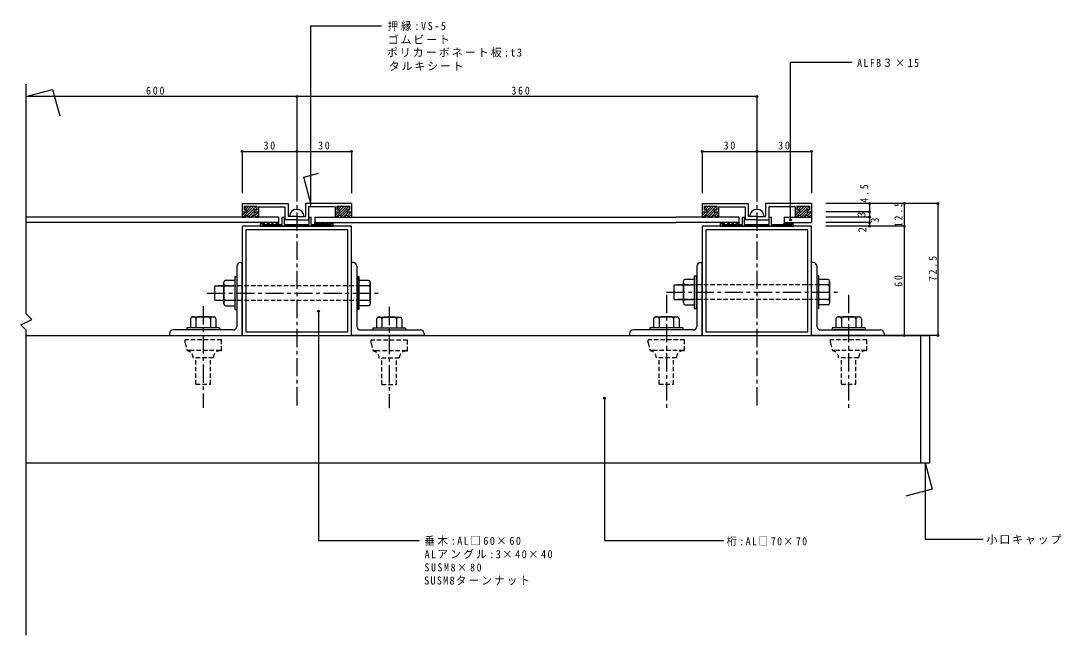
# Model space of a CAD drawing. Units: millimetres at full size, sheet at 1:2. Extents: x -513 to 568, y -396 to 323.
# Drawn here: x -58 to 513, y -15 to 323 of the extents above; entities that cross this region are included whole.
import ezdxf
from ezdxf.enums import TextEntityAlignment as Align

# ---------------------------------------------------------------- set-up
doc = ezdxf.new("R2010")
doc.units = ezdxf.units.MM
doc.header["$LTSCALE"] = 2
doc.header["$PDMODE"] = 32
doc.header["$PDSIZE"] = 1
doc.linetypes.add('CHAIN1', pattern=[8, 5, -1, 1, -1])
doc.linetypes.add('DASHED1', pattern=[1.8, 1.2, -0.6])
doc.layers.add('0-0', color=3, linetype='Continuous')
doc.layers.add('1-0', color=7, linetype='Continuous')
doc.styles.add('ＭＳ ゴシック', font='')
doc.styles.get('ＭＳ ゴシック').set_extended_font_data('MS Gothic')

msp = doc.modelspace()

# ---------------------------------------------------------------- linework, layer by layer
at = {"layer": '1-0', "color": 4}
for p, q in [((93.167, 281.356), (-55.474, 281.356)), ((345.98, 281.356), (93.167, 281.356)), ((93.167, 281.356), (93.167, 249.961)), ((345.98, 281.356), (345.98, 249.961)), ((63.167, 251.19), (93.167, 251.19)), ((63.167, 251.19), (63.167, 228.227)), ((93.167, 251.19), (93.167, 228.227)), ((93.167, 251.19), (123.167, 251.19)), ((123.167, 251.19), (123.167, 228.227)), ((315.98, 251.19), (345.98, 251.19)), ((315.98, 251.19), (315.98, 228.227)), ((345.98, 251.19), (345.98, 228.227)), ((345.98, 251.19), (375.98, 251.19)), ((375.98, 251.19), (375.98, 228.227)), ((407.904, 222.554), (383.811, 222.554)), ((407.904, 218.054), (383.811, 218.054)), ((426.989, 222.554), (395.377, 222.554)), ((407.904, 222.554), (407.904, 218.054)), ((407.904, 218.054), (407.904, 215.054)), ((426.989, 222.554), (426.989, 210.054)), ((445.398, 222.554), (427.472, 222.554)), ((445.398, 222.554), (445.398, 150.054)), ((407.904, 215.054), (383.811, 215.054)), ((407.904, 212.054), (383.811, 212.054)), ((407.904, 215.054), (407.904, 212.054)), ((407.904, 212.054), (407.904, 210.054)), ((407.904, 210.054), (383.811, 210.054)), ((426.989, 210.054), (395.377, 210.054)), ((426.989, 210.054), (426.989, 150.054)), ((426.989, 150.054), (395.377, 150.054)), ((445.398, 150.054), (427.472, 150.054)), ((438.487, 80.054), (438.487, 38.094)), ((438.487, 38.094), (470.259, 38.094))]:
    msp.add_line(p, q, dxfattribs=at)
at = {"layer": '1-0', "color": 4, "linetype": 'CHAIN1'}
for p, q in [((93.167, 233.632), (93.167, 109.868)), ((345.98, 233.632), (345.98, 109.868)), ((43.889, 173.339), (139.143, 173.339)), ((296.243, 172.318), (296.243, 110.358)), ((296.318, 173.861), (391.572, 173.861)), ((396.396, 172.318), (396.396, 110.358)), ((41.759, 166.091), (41.759, 110.358)), ((143.963, 165.729), (143.963, 110.187))]:
    msp.add_line(p, q, dxfattribs=at)
at = {"layer": '1-0', "color": 2}
for p, q in [((63.167, 222.554), (63.167, 218.054)), ((63.167, 218.054), (65.667, 218.054)), ((64.167, 221.054), (71.167, 221.054)), ((69.667, 219.054), (69.667, 218.054)), ((69.667, 219.054), (71.167, 219.054)), ((69.667, 218.054), (72.167, 218.054)), ((71.167, 221.054), (71.167, 219.054)), ((72.167, 220.754), (86.667, 220.754)), ((72.167, 220.754), (72.167, 218.054)), ((86.667, 220.754), (86.667, 213.554)), ((97.867, 222.554), (97.867, 215.354)), ((123.167, 222.554), (97.867, 222.554)), ((114.167, 220.754), (114.167, 218.054)), ((114.167, 218.054), (116.667, 218.054)), ((115.167, 221.054), (122.167, 221.054)), ((120.667, 219.054), (120.667, 218.054)), ((120.667, 219.054), (122.167, 219.054)), ((120.667, 218.054), (123.167, 218.054)), ((122.167, 221.054), (122.167, 219.054)), ((123.167, 222.554), (123.167, 218.054)), ((315.98, 222.554), (315.98, 218.054)), ((315.98, 218.054), (318.48, 218.054)), ((316.98, 221.054), (323.98, 221.054)), ((322.48, 219.054), (322.48, 218.054)), ((322.48, 219.054), (323.98, 219.054)), ((322.48, 218.054), (324.98, 218.054)), ((323.98, 221.054), (323.98, 219.054)), ((324.98, 220.754), (339.48, 220.754)), ((324.98, 220.754), (324.98, 218.054)), ((339.48, 220.754), (339.48, 213.554)), ((350.68, 222.554), (350.68, 215.354)), ((375.98, 222.554), (350.68, 222.554)), ((366.98, 220.754), (366.98, 218.054)), ((366.98, 218.054), (369.48, 218.054)), ((367.98, 221.054), (374.98, 221.054)), ((373.48, 219.054), (373.48, 218.054)), ((373.48, 219.054), (374.98, 219.054)), ((373.48, 218.054), (375.98, 218.054)), ((374.98, 221.054), (374.98, 219.054)), ((375.98, 222.554), (375.98, 218.054)), ((93.167, 213.554), (86.667, 213.554)), ((93.167, 215.354), (88.467, 215.354)), ((93.167, 215.354), (97.867, 215.354)), ((93.167, 213.554), (99.667, 213.554)), ((345.98, 213.554), (339.48, 213.554)), ((345.98, 215.354), (341.28, 215.354)), ((345.98, 215.354), (350.68, 215.354)), ((345.98, 213.554), (352.48, 213.554)), ((65.167, 208.054), (65.167, 152.054)), ((317.98, 208.054), (317.98, 152.054)), ((62.167, 190.054), (63.167, 190.054)), ((63.167, 150.054), (63.167, 190.054)), ((124.167, 190.054), (123.167, 190.054)), ((123.167, 150.054), (123.167, 190.054)), ((314.98, 190.054), (315.98, 190.054)), ((315.98, 150.054), (315.98, 190.054)), ((376.98, 190.054), (375.98, 190.054)), ((375.98, 150.054), (375.98, 190.054)), ((60.167, 188.054), (60.167, 155.054)), ((126.167, 188.054), (126.167, 155.054)), ((312.98, 188.054), (312.98, 155.054)), ((378.98, 188.054), (378.98, 155.054)), ((-55.528, 150.054), (440.98, 150.054)), ((23.167, 151.054), (23.167, 150.054)), ((23.167, 150.054), (63.167, 150.054)), ((58.167, 153.054), (25.167, 153.054)), ((65.167, 152.054), (121.167, 152.054)), ((163.167, 150.054), (123.167, 150.054)), ((128.167, 153.054), (161.167, 153.054)), ((163.167, 151.054), (163.167, 150.054)), ((275.98, 151.054), (275.98, 150.054)), ((275.98, 150.054), (315.98, 150.054)), ((310.98, 153.054), (277.98, 153.054)), ((317.98, 152.054), (373.98, 152.054)), ((415.98, 150.054), (375.98, 150.054)), ((380.98, 153.054), (413.98, 153.054)), ((415.98, 151.054), (415.98, 150.054)), ((435.98, 80.054), (435.98, 150.054))]:
    msp.add_line(p, q, dxfattribs=at)
at = {"layer": '1-0'}
for p, q in [((63.167, 218.054), (63.167, 215.054)), ((65.184, 218.054), (63.167, 216.037)), ((63.77, 218.054), (63.167, 217.452)), ((69.598, 221.054), (63.598, 215.054)), ((65.356, 221.054), (64.167, 219.866)), ((66.77, 221.054), (64.77, 219.054)), ((68.184, 221.054), (65.667, 218.537)), ((71.013, 221.054), (65.967, 216.008)), ((69.667, 218.295), (66.644, 215.271)), ((70.841, 218.054), (67.841, 215.054)), ((72.167, 217.966), (70.138, 215.937)), ((71.167, 219.795), (70.427, 219.054)), ((72.167, 218.054), (72.167, 215.054)), ((116.184, 218.054), (114.167, 216.037)), ((114.77, 218.054), (114.167, 217.452)), ((114.167, 218.024), (114.167, 215.054)), ((120.598, 221.054), (114.598, 215.054)), ((116.356, 221.054), (115.167, 219.866)), ((117.77, 221.054), (115.77, 219.054)), ((119.184, 221.054), (116.667, 218.537)), ((122.013, 221.054), (116.967, 216.008)), ((120.667, 218.295), (117.644, 215.271)), ((121.841, 218.054), (118.841, 215.054)), ((123.167, 217.966), (121.138, 215.937)), ((122.167, 219.795), (121.427, 219.054)), ((123.167, 217.994), (123.167, 215.054)), ((315.98, 218.054), (315.98, 215.054)), ((317.997, 218.054), (315.98, 216.037)), ((316.582, 218.054), (315.98, 217.452)), ((322.411, 221.054), (316.411, 215.054)), ((318.168, 221.054), (316.98, 219.866)), ((319.582, 221.054), (317.582, 219.054)), ((320.997, 221.054), (318.48, 218.537)), ((323.825, 221.054), (318.779, 216.008)), ((322.48, 218.295), (319.456, 215.271)), ((323.653, 218.054), (320.653, 215.054)), ((324.98, 217.966), (322.95, 215.937)), ((323.98, 219.795), (323.239, 219.054)), ((324.98, 218.054), (324.98, 215.054)), ((368.997, 218.054), (366.98, 216.037)), ((367.582, 218.054), (366.98, 217.452)), ((366.98, 218.024), (366.98, 215.054)), ((373.411, 221.054), (367.411, 215.054)), ((369.168, 221.054), (367.98, 219.866)), ((370.582, 221.054), (368.582, 219.054)), ((371.997, 221.054), (369.48, 218.537)), ((374.825, 221.054), (369.779, 216.008)), ((373.48, 218.295), (370.456, 215.271)), ((374.653, 218.054), (371.653, 215.054)), ((375.98, 217.966), (373.95, 215.937)), ((374.98, 219.795), (374.239, 219.054)), ((375.98, 217.994), (375.98, 215.054)), ((83.167, 215.054), (-55.528, 215.054)), ((83.167, 212.054), (-55.528, 212.054)), ((63.167, 215.054), (64.667, 215.054)), ((66.667, 215.054), (68.667, 215.054)), ((70.667, 215.054), (72.167, 215.054)), ((72.167, 216.552), (70.669, 215.053)), ((74.167, 211.054), (74.167, 212.054)), ((83.167, 215.054), (83.167, 211.054)), ((86.417, 211.054), (86.417, 215.054)), ((101.117, 211.054), (101.117, 215.054)), ((103.167, 215.054), (103.167, 211.054)), ((103.167, 215.054), (301.499, 215.054)), ((103.167, 212.054), (301.499, 212.054)), ((112.167, 211.054), (112.167, 212.054)), ((112.167, 211.554), (113.167, 211.554)), ((113.167, 210.054), (113.167, 211.554)), ((114.167, 215.054), (115.667, 215.054)), ((117.667, 215.054), (119.667, 215.054)), ((121.667, 215.054), (123.167, 215.054)), ((123.167, 216.552), (121.669, 215.053)), ((335.98, 215.054), (301.499, 215.054)), ((335.98, 212.054), (301.499, 212.054)), ((315.98, 215.054), (317.48, 215.054)), ((319.48, 215.054), (321.48, 215.054)), ((323.48, 215.054), (324.98, 215.054)), ((324.98, 216.552), (323.481, 215.053)), ((326.98, 211.054), (326.98, 212.054)), ((335.98, 215.054), (335.98, 211.054)), ((339.23, 211.054), (339.23, 215.054)), ((353.93, 211.054), (353.93, 215.054)), ((360.98, 215.054), (375.98, 215.054)), ((360.98, 215.054), (360.98, 211.054)), ((360.98, 212.054), (375.98, 212.054)), ((364.98, 211.054), (364.98, 212.054)), ((364.98, 211.554), (365.98, 211.554)), ((365.98, 210.054), (365.98, 211.554)), ((366.98, 215.054), (368.48, 215.054)), ((370.48, 215.054), (372.48, 215.054)), ((374.48, 215.054), (375.98, 215.054)), ((375.98, 216.552), (374.481, 215.053)), ((375.98, 215.054), (375.98, 212.054)), ((73.167, 210.054), (113.167, 210.054)), ((101.117, 211.054), (112.167, 211.054)), ((325.98, 210.054), (365.98, 210.054)), ((353.93, 211.054), (364.98, 211.054)), ((48.167, 177.381), (58.404, 177.381)), ((48.167, 169.381), (48.167, 177.381)), ((53.167, 178.381), (53.167, 179.381)), ((53.167, 167.381), (53.167, 178.381)), ((54.167, 180.381), (59.167, 180.381)), ((59.167, 182.381), (59.167, 164.381)), ((59.167, 182.381), (60.167, 182.381)), ((60.167, 182.381), (60.167, 164.381)), ((126.518, 182.339), (126.518, 164.339)), ((132.518, 180.339), (127.518, 180.339)), ((132.518, 177.339), (127.518, 177.339)), ((133.518, 178.339), (133.518, 179.339)), ((133.518, 179.339), (133.518, 168.339)), ((300.596, 177.903), (310.833, 177.903)), ((300.596, 169.903), (300.596, 177.903)), ((305.596, 178.903), (305.596, 179.903)), ((305.596, 167.903), (305.596, 178.903)), ((306.596, 180.903), (311.596, 180.903)), ((311.596, 182.903), (311.596, 164.903)), ((311.596, 182.903), (312.596, 182.903)), ((312.596, 182.903), (312.596, 164.903)), ((378.947, 182.861), (378.947, 164.861)), ((384.947, 180.861), (379.947, 180.861)), ((384.947, 177.861), (379.947, 177.861)), ((385.947, 178.861), (385.947, 179.861)), ((385.947, 179.861), (385.947, 168.861)), ((53.167, 176.381), (53.167, 170.381)), ((133.518, 170.339), (133.518, 176.339)), ((305.596, 176.903), (305.596, 170.903)), ((385.947, 170.861), (385.947, 176.861)), ((48.167, 169.381), (58.404, 169.381)), ((53.167, 168.381), (53.167, 167.381)), ((54.167, 166.381), (59.167, 166.381)), ((132.518, 169.339), (127.518, 169.339)), ((132.518, 166.339), (127.518, 166.339)), ((133.518, 168.339), (133.518, 167.339)), ((300.596, 169.903), (310.833, 169.903)), ((305.596, 168.903), (305.596, 167.903)), ((306.596, 166.903), (311.596, 166.903)), ((384.947, 169.861), (379.947, 169.861)), ((384.947, 166.861), (379.947, 166.861)), ((385.947, 168.861), (385.947, 167.861)), ((36.759, 160.219), (35.759, 160.219)), ((35.759, 160.219), (46.759, 160.219)), ((37.759, 160.219), (37.759, 154.219)), ((44.759, 160.219), (38.759, 160.219)), ((45.759, 160.219), (45.759, 154.219)), ((46.759, 160.219), (47.759, 160.219)), ((59.167, 164.381), (60.167, 164.381)), ((127.518, 164.339), (126.518, 164.339)), ((291.243, 160.219), (290.243, 160.219)), ((290.243, 160.219), (301.243, 160.219)), ((292.243, 160.219), (292.243, 154.219)), ((299.243, 160.219), (293.243, 160.219)), ((300.243, 160.219), (300.243, 154.219)), ((301.243, 160.219), (302.243, 160.219)), ((311.596, 164.903), (312.596, 164.903)), ((379.947, 164.861), (378.947, 164.861)), ((391.396, 160.219), (390.396, 160.219)), ((390.396, 160.219), (401.396, 160.219)), ((392.396, 160.219), (392.396, 154.219)), ((399.396, 160.219), (393.396, 160.219)), ((400.396, 160.219), (400.396, 154.219)), ((401.396, 160.219), (402.396, 160.219)), ((34.759, 159.219), (34.759, 154.219)), ((48.759, 159.219), (48.759, 154.219)), ((136.963, 159.048), (136.963, 154.048)), ((138.963, 160.048), (137.963, 160.048)), ((137.963, 160.048), (148.963, 160.048)), ((139.963, 160.048), (139.963, 154.048)), ((146.963, 160.048), (140.963, 160.048)), ((147.963, 160.048), (147.963, 154.048)), ((148.963, 160.048), (149.963, 160.048)), ((150.963, 159.048), (150.963, 154.048)), ((289.243, 159.219), (289.243, 154.219)), ((303.243, 159.219), (303.243, 154.219)), ((389.396, 159.219), (389.396, 154.219)), ((403.396, 159.219), (403.396, 154.219)), ((50.759, 153.219), (32.759, 153.219)), ((50.759, 154.219), (50.759, 153.219)), ((152.963, 153.048), (134.963, 153.048)), ((152.963, 154.048), (152.963, 153.048)), ((305.243, 153.219), (287.243, 153.219)), ((305.243, 154.219), (305.243, 153.219)), ((405.396, 153.219), (387.396, 153.219)), ((405.396, 154.219), (405.396, 153.219))]:
    msp.add_line(p, q, dxfattribs=at)
at = {"layer": '1-0', "linetype": 'DASHED1'}
for p, q in [((128.041, 177.339), (49.514, 177.339)), ((380.47, 177.861), (301.943, 177.861)), ((128.041, 169.339), (49.514, 169.339)), ((380.47, 169.861), (301.943, 169.861)), ((31.759, 145.949), (31.759, 147.719)), ((51.759, 147.719), (31.759, 147.719)), ((31.759, 145.949), (32.906, 141.666)), ((51.759, 141.719), (51.759, 147.719)), ((133.963, 145.778), (133.963, 147.548)), ((153.963, 147.548), (133.963, 147.548)), ((133.963, 145.778), (135.11, 141.495)), ((153.963, 141.548), (153.963, 147.548)), ((286.243, 145.949), (286.243, 147.719)), ((306.243, 147.719), (286.243, 147.719)), ((286.243, 145.949), (287.391, 141.666)), ((306.243, 141.719), (306.243, 147.719)), ((386.396, 145.949), (386.396, 147.719)), ((406.396, 147.719), (386.396, 147.719)), ((386.396, 145.949), (387.544, 141.666)), ((406.396, 141.719), (406.396, 147.719)), ((34.259, 141.719), (32.892, 141.719)), ((51.259, 141.719), (32.892, 141.719)), ((47.259, 137.719), (36.259, 137.719)), ((37.759, 123.219), (37.759, 137.719)), ((51.259, 141.719), (51.759, 141.719)), ((136.463, 141.548), (135.096, 141.548)), ((153.463, 141.548), (135.096, 141.548)), ((149.463, 137.548), (138.463, 137.548)), ((139.963, 123.048), (139.963, 137.548)), ((153.463, 141.548), (153.963, 141.548)), ((288.743, 141.719), (287.377, 141.719)), ((305.743, 141.719), (287.377, 141.719)), ((301.743, 137.719), (290.743, 137.719)), ((292.243, 123.219), (292.243, 137.719)), ((305.743, 141.719), (306.243, 141.719)), ((388.896, 141.719), (387.53, 141.719)), ((405.896, 141.719), (387.53, 141.719)), ((401.896, 137.719), (390.896, 137.719)), ((392.396, 123.219), (392.396, 137.719)), ((405.896, 141.719), (406.396, 141.719))]:
    msp.add_line(p, q, dxfattribs=at)
at = {"layer": '1-0', "color": 4}
for points in [[(100.901, 221.182), (100.901, 320.238), (139.803, 320.238)], [(364.415, 213.523), (364.415, 300.313), (398.389, 300.313)], [(-55.474, -14.651), (-55.474, 152.895), (-58.474, 155.895), (-52.474, 158.895), (-55.474, 161.895), (-55.474, 288.125)], [(-55.474, 281.356), (-40.985, 285.239), (-37.103, 270.75)], [(100.901, 222.554), (97.019, 237.043), (105.011, 239.185)], [(105.126, 163.33), (105.126, 37.31), (160.537, 37.31)], [(262.247, 115.589), (262.247, 37.31), (327.549, 37.31)], [(438.487, 80.054), (442.369, 65.565), (427.88, 61.683)]]:
    msp.add_lwpolyline(points, dxfattribs=at)
at = {"layer": '1-0', "color": 2}
for points in [[(63.167, 222.554), (88.467, 222.554), (88.467, 215.354)], [(64.167, 221.054), (64.167, 219.054), (65.667, 219.054), (65.667, 218.054)], [(114.167, 220.754), (99.667, 220.754), (99.667, 213.554)], [(115.167, 221.054), (115.167, 219.054), (116.667, 219.054), (116.667, 218.054)], [(315.98, 222.554), (341.28, 222.554), (341.28, 215.354)], [(316.98, 221.054), (316.98, 219.054), (318.48, 219.054), (318.48, 218.054)], [(366.98, 220.754), (352.48, 220.754), (352.48, 213.554)], [(367.98, 221.054), (367.98, 219.054), (369.48, 219.054), (369.48, 218.054)], [(123.167, 150.054), (123.167, 210.054), (63.167, 210.054), (63.167, 150.054)], [(121.167, 152.054), (121.167, 208.054), (65.167, 208.054)], [(375.98, 150.054), (375.98, 210.054), (315.98, 210.054), (315.98, 150.054)], [(373.98, 152.054), (373.98, 208.054), (317.98, 208.054)], [(-55.528, 80.054), (440.98, 80.054), (440.98, 150.054)]]:
    msp.add_lwpolyline(points, dxfattribs=at)
at = {"layer": '1-0'}
for points in [[(73.167, 210.054), (73.167, 211.554), (74.167, 211.554)], [(74.167, 211.054), (85.217, 211.054), (85.217, 215.054), (86.417, 215.054)], [(86.417, 211.054), (99.917, 211.054), (99.917, 215.054), (101.117, 215.054)], [(325.98, 210.054), (325.98, 211.554), (326.98, 211.554)], [(326.98, 211.054), (338.03, 211.054), (338.03, 215.054), (339.23, 215.054)], [(339.23, 211.054), (352.73, 211.054), (352.73, 215.054), (353.93, 215.054)], [(127.518, 164.339), (127.518, 182.339), (126.518, 182.339)], [(379.947, 164.861), (379.947, 182.861), (378.947, 182.861)], [(50.759, 154.219), (32.759, 154.219), (32.759, 153.219)], [(152.963, 154.048), (134.963, 154.048), (134.963, 153.048)], [(305.243, 154.219), (287.243, 154.219), (287.243, 153.219)], [(405.396, 154.219), (387.396, 154.219), (387.396, 153.219)]]:
    msp.add_lwpolyline(points, dxfattribs=at)
at = {"layer": '1-0', "linetype": 'DASHED1'}
for points in [[(37.759, 123.219), (45.759, 123.219), (45.759, 137.719)], [(139.963, 123.048), (147.963, 123.048), (147.963, 137.548)], [(292.243, 123.219), (300.243, 123.219), (300.243, 137.719)], [(392.396, 123.219), (400.396, 123.219), (400.396, 137.719)]]:
    msp.add_lwpolyline(points, dxfattribs=at)
at = {"layer": '1-0'}
for centre, radius, start, end in [((93.167, 215.354), 4, 0, 180), ((345.98, 215.354), 4, 0, 180), ((65.667, 215.054), 1, 0, 180), ((69.667, 215.054), 1, 0, 180), ((116.667, 215.054), 1, 0, 180), ((120.667, 215.054), 1, 0, 180), ((318.48, 215.054), 1, 0, 180), ((322.48, 215.054), 1, 0, 180), ((369.48, 215.054), 1, 0, 180), ((373.48, 215.054), 1, 0, 180), ((54.167, 179.381), 1, 90, 180), ((54.167, 178.381), 1, 180, 270), ((54.167, 176.381), 1, 90, 180), ((132.518, 179.339), 1, 0, 90), ((132.518, 178.339), 1, 270, 0), ((132.518, 176.339), 1, 0, 90), ((306.596, 179.903), 1, 90, 180), ((306.596, 178.903), 1, 180, 270), ((306.596, 176.903), 1, 90, 180), ((384.947, 179.861), 1, 0, 90), ((384.947, 178.861), 1, 270, 0), ((384.947, 176.861), 1, 0, 90), ((54.167, 170.381), 1, 180, 270), ((54.167, 168.381), 1, 90, 180), ((54.167, 167.381), 1, 180, 270), ((132.518, 170.339), 1, 270, 0), ((132.518, 168.339), 1, 0, 90), ((132.518, 167.339), 1, 270, 0), ((306.596, 170.903), 1, 180, 270), ((306.596, 168.903), 1, 90, 180), ((306.596, 167.903), 1, 180, 270), ((384.947, 170.861), 1, 270, 0), ((384.947, 168.861), 1, 0, 90), ((384.947, 167.861), 1, 270, 0), ((35.759, 159.219), 1, 90, 180), ((36.759, 159.219), 1, 0, 90), ((38.759, 159.219), 1, 90, 180), ((44.759, 159.219), 1, 0, 90), ((46.759, 159.219), 1, 90, 180), ((47.759, 159.219), 1, 0, 90), ((290.243, 159.219), 1, 90, 180), ((291.243, 159.219), 1, 0, 90), ((293.243, 159.219), 1, 90, 180), ((299.243, 159.219), 1, 0, 90), ((301.243, 159.219), 1, 90, 180), ((302.243, 159.219), 1, 0, 90), ((390.396, 159.219), 1, 90, 180), ((391.396, 159.219), 1, 0, 90), ((393.396, 159.219), 1, 90, 180), ((399.396, 159.219), 1, 0, 90), ((401.396, 159.219), 1, 90, 180), ((402.396, 159.219), 1, 0, 90), ((137.963, 159.048), 1, 90, 180), ((138.963, 159.048), 1, 0, 90), ((140.963, 159.048), 1, 90, 180), ((146.963, 159.048), 1, 0, 90), ((148.963, 159.048), 1, 90, 180), ((149.963, 159.048), 1, 0, 90)]:
    msp.add_arc(centre, radius, start, end, dxfattribs=at)
at = {"layer": '1-0', "color": 2}
for centre, start, end in [((62.167, 188.054), 90, 180), ((124.167, 188.054), 0, 90), ((314.98, 188.054), 90, 180), ((376.98, 188.054), 0, 90), ((58.167, 155.054), 270, 0), ((128.167, 155.054), 180, 270), ((310.98, 155.054), 270, 0), ((380.98, 155.054), 180, 270), ((25.167, 151.054), 90, 180), ((161.167, 151.054), 0, 90), ((277.98, 151.054), 90, 180), ((413.98, 151.054), 0, 90)]:
    msp.add_arc(centre, 2, start, end, dxfattribs=at)
at = {"layer": '1-0', "linetype": 'DASHED1'}
for centre, start, end in [((32.259, 137.719), 0, 80.68179), ((51.259, 137.719), 90, 180), ((134.463, 137.548), 0, 80.68179), ((153.463, 137.548), 90, 180), ((286.743, 137.719), 0, 80.68179), ((305.743, 137.719), 90, 180), ((386.896, 137.719), 0, 80.68179), ((405.896, 137.719), 90, 180)]:
    msp.add_arc(centre, 4, start, end, dxfattribs=at)
at = {"layer": '1-0', "color": 1}
for p in [(93.167, 281.356), (345.98, 281.356), (63.167, 251.19), (93.167, 251.19), (123.167, 251.19), (315.98, 251.19), (345.98, 251.19), (375.98, 251.19), (407.904, 222.554), (426.989, 222.554), (445.398, 222.554), (407.904, 218.054), (364.415, 213.523), (407.904, 215.054), (407.904, 212.054), (407.904, 210.054), (426.989, 210.054), (105.126, 163.33), (426.989, 150.054), (445.398, 150.054), (262.247, 115.589)]:
    msp.add_point(p, dxfattribs=at)
at = {"layer": '1-0', "color": 4}
for p in [(74.918, 211.576), (77.509, 211.576), (79.721, 211.252), (82.366, 211.684), (103.521, 211.738), (105.086, 211.252), (106.759, 211.846), (108.432, 211.36), (110.051, 211.846), (111.778, 211.36), (327.731, 211.576), (330.321, 211.576), (332.534, 211.252), (335.178, 211.684), (361.245, 211.36), (362.864, 211.846), (364.591, 211.36)]:
    msp.add_point(p, dxfattribs=at)

# ---------------------------------------------------------------- texts
at = {"layer": '0-0', "color": 7, "insert": (472.186, 35.163), "char_height": 4.399, "attachment_point": 7, "style": 'ＭＳ ゴシック'}
msp.add_mtext('\\T1.17;小口キャップ', dxfattribs=at)
at = {"layer": '1-0', "style": 'ＭＳ ゴシック'}
for s, p in [('3', (406.904, 215.054)), ('3', (414.274, 211.927)), ('2', (407.424, 206.66))]:
    msp.add_text(s, height=4.399, rotation=90, dxfattribs=at).set_placement(p, align=Align.BOTTOM_LEFT)
at = {"layer": '1-0', "char_height": 4.399, "attachment_point": 7, "style": 'ＭＳ ゴシック'}
for s, insert in [('\\T1.28;\\W0.95;押縁:VS-5', (143.174, 317.429)), ('\\T1.17;ゴムビート', (143.174, 310.125)), ('\\T1.19;ポリカーボネート板:t3', (142.612, 302.821)), ('\\T1.17;タルキシート', (143.736, 295.516)), ('\\T1.29;\\W0.9;ALFB３×15', (401.106, 297.547)), ('\\T1.38;\\W0.9;600', (10.347, 282.356)), ('\\T1.38;\\W0.9;360', (211.074, 282.356)), ('\\T1.36;\\W0.9;30', (74.917, 252.19)), ('\\T1.36;\\W0.9;30', (104.917, 252.19)), ('\\T1.36;\\W0.9;30', (327.73, 252.19)), ('\\T1.36;\\W0.9;30', (357.73, 252.19)), ('\\T1.26;\\W0.95;垂木:AL□60×60', (163.329, 34.518)), ('\\T1.28;\\W0.9;桁:AL□70×70', (329.481, 34.29)), ('\\T1.25;\\W0.95;ALアングル:3×40×40', (163.338, 27.23)), ('\\T1.33;\\W0.9;SUSM8×80', (163.338, 20.331)), ('\\T1.23;\\W0.95;SUSM8ターンナット', (163.108, 12.742))]:
    msp.add_mtext(s, dxfattribs=dict(at, insert=insert))
at = {"layer": '1-0', "char_height": 4.399, "attachment_point": 7, "rotation": 90, "style": 'ＭＳ ゴシック'}
for s, insert in [('\\T1.38;\\W0.9;4.5', (407.244, 222.986)), ('\\T1.38;\\W0.9;12.5', (425.989, 209.554)), ('\\T1.38;\\W0.9;72.5', (444.842, 179.905)), ('\\T1.36;\\W0.9;60', (425.989, 176.804))]:
    msp.add_mtext(s, dxfattribs=dict(at, insert=insert))

doc.saveas('drawing.dxf')
